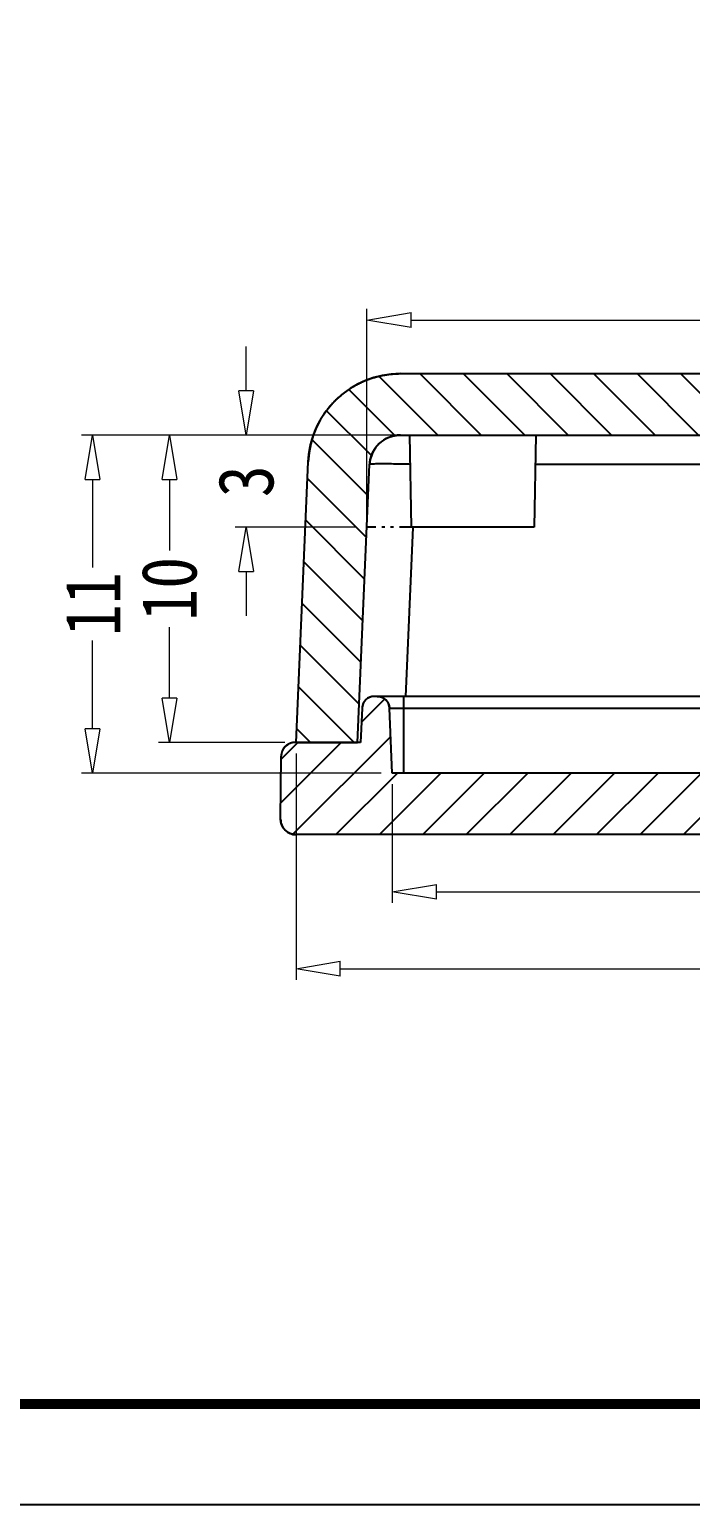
# Model space of a CAD drawing. Header units: millimetres. Extents: x -315 to 1788, y -2932 to -1928.
# Drawn here: x -277.37 to -255.86, y -2932.11 to -2884.12 of the extents above; entities that cross this region are included whole.
import ezdxf

# ---------------------------------------------------------------- set-up
doc = ezdxf.new("R2010")
doc.units = ezdxf.units.MM
doc.linetypes.add('DIVIDE', pattern=[31.75, 12.7, -6.35, 0, -6.35, 0, -6.35])
doc.layers.add('dim', color=3, linetype='Continuous', lineweight=9)
doc.layers.add('from', color=7, linetype='Continuous')
doc.styles.add('FFS', font='SIMFANG.TTF', dxfattribs={"width": 0.85})
doc.dimstyles.new('YanXiu', dxfattribs={"dimtxt": 2.5, "dimasz": 2.2, "dimexe": 1, "dimexo": 0.6, "dimgap": 0.66, "dimtad": 0, "dimzin": 9, "dimdsep": 46, "dimtxsty": 'FFS', "dimblk": 'CLOSEDBLANK', "dimcen": 0, "dimclrd": 256, "dimclre": 131, "dimclrt": 42, "dimazin": 0, "dimtfac": 1, "dimtofl": 0, "dimtmove": 0, "dimatfit": 3, "dimldrblk": 'CLOSEDBLANK', "dimfxl": 0, "dimlwd": 5, "dimlwe": 5, "dimarcsym": 0})

# ---------------------------------------------------------------- blocks, each defined once
blk = doc.blocks.new('_ClosedBlank')
at = {"color": 0, "linetype": 'ByBlock', "lineweight": -2}
for p, q in [((-1, 0.167), (0, 0)), ((-1, 0.167), (-1, -0.167)), ((0, 0), (-1, -0.167))]:
    blk.add_line(p, q, dxfattribs=at)
blk = doc.blocks.new('*D82')
at = {"layer": 'Defpoints', "color": 0}
for p in [(-265.02, -2897.318, 0), (-272.821, -2907.318), (-268.7, -2907.318, 0)]:
    blk.add_point(p, dxfattribs=at)
at = {"layer": 'dim', "color": 131, "lineweight": 5}
for p, q in [((-265.38, -2897.318), (-273.181, -2897.318)), ((-269.06, -2907.318), (-273.181, -2907.318))]:
    blk.add_line(p, q, dxfattribs=at)
at = {"layer": 'dim', "lineweight": 5}
for p, q in [((-272.821, -2898.758), (-272.821, -2901.069)), ((-272.821, -2905.878), (-272.821, -2903.567))]:
    blk.add_line(p, q, dxfattribs=at)
at = {"layer": 'dim', "lineweight": 5, "xscale": 1.44, "yscale": 1.44, "zscale": 1.44}
for p, rotation in [((-272.821, -2897.318), 90), ((-272.821, -2907.318), 270)]:
    blk.add_blockref('_ClosedBlank', p, dxfattribs=dict(at, rotation=rotation))
at = {"layer": 'dim', "color": 42, "insert": (-272.821, -2902.318), "char_height": 1.8, "attachment_point": 5, "rotation": 90, "style": 'FFS'}
blk.add_mtext('10', dxfattribs=at)
blk = doc.blocks.new('*D83')
at = {"layer": 'Defpoints', "color": 0}
for p in [(-265.02, -2897.318, 0), (-275.321, -2908.318), (-265.565, -2908.318, 0)]:
    blk.add_point(p, dxfattribs=at)
at = {"layer": 'dim', "color": 131, "lineweight": 5}
for p, q in [((-265.38, -2897.318), (-275.681, -2897.318)), ((-265.925, -2908.318), (-275.681, -2908.318))]:
    blk.add_line(p, q, dxfattribs=at)
at = {"layer": 'dim', "lineweight": 5}
for p, q in [((-275.321, -2898.758), (-275.321, -2901.631)), ((-275.321, -2906.878), (-275.321, -2904.005))]:
    blk.add_line(p, q, dxfattribs=at)
at = {"layer": 'dim', "lineweight": 5, "xscale": 1.44, "yscale": 1.44, "zscale": 1.44}
for p, rotation in [((-275.321, -2897.318), 90), ((-275.321, -2908.318), 270)]:
    blk.add_blockref('_ClosedBlank', p, dxfattribs=dict(at, rotation=rotation))
at = {"layer": 'dim', "color": 42, "insert": (-275.321, -2902.818), "char_height": 1.8, "attachment_point": 5, "rotation": 90, "style": 'FFS'}
blk.add_mtext('11', dxfattribs=at)
blk = doc.blocks.new('*D84')
at = {"layer": 'Defpoints', "color": 0}
for p in [(-265.565, -2908.318, 0), (-236.835, -2908.318, 0), (-236.835, -2912.179)]:
    blk.add_point(p, dxfattribs=at)
at = {"layer": 'dim', "color": 131, "lineweight": 5}
for p, q in [((-265.565, -2908.678), (-265.565, -2912.539)), ((-236.835, -2908.678), (-236.835, -2912.539))]:
    blk.add_line(p, q, dxfattribs=at)
at = {"layer": 'dim', "lineweight": 5}
for p, q in [((-264.125, -2912.179), (-254.049, -2912.179)), ((-238.275, -2912.179), (-248.351, -2912.179))]:
    blk.add_line(p, q, dxfattribs=at)
at = {"layer": 'dim', "lineweight": 5, "xscale": 1.44, "yscale": 1.44, "zscale": 1.44, "rotation": 180}
blk.add_blockref('_ClosedBlank', (-265.565, -2912.179), dxfattribs=at)
at = {"layer": 'dim', "lineweight": 5, "xscale": 1.44, "yscale": 1.44, "zscale": 1.44}
blk.add_blockref('_ClosedBlank', (-236.835, -2912.179), dxfattribs=at)
at = {"layer": 'dim', "color": 42, "insert": (-251.2, -2912.179), "char_height": 1.8, "attachment_point": 5, "style": 'FFS'}
blk.add_mtext('28.73', dxfattribs=at)
blk = doc.blocks.new('*D85')
at = {"layer": 'Defpoints', "color": 0}
for p in [(-268.7, -2907.318, 0), (-233.7, -2907.318, 0), (-233.7, -2914.679)]:
    blk.add_point(p, dxfattribs=at)
at = {"layer": 'dim', "color": 131, "lineweight": 5}
for p, q in [((-268.7, -2907.678), (-268.7, -2915.039)), ((-233.7, -2907.678), (-233.7, -2915.039))]:
    blk.add_line(p, q, dxfattribs=at)
at = {"layer": 'dim', "lineweight": 5}
for p, q in [((-267.26, -2914.679), (-252.395, -2914.679)), ((-235.14, -2914.679), (-250.005, -2914.679))]:
    blk.add_line(p, q, dxfattribs=at)
at = {"layer": 'dim', "lineweight": 5, "xscale": 1.44, "yscale": 1.44, "zscale": 1.44, "rotation": 180}
blk.add_blockref('_ClosedBlank', (-268.7, -2914.679), dxfattribs=at)
at = {"layer": 'dim', "lineweight": 5, "xscale": 1.44, "yscale": 1.44, "zscale": 1.44}
blk.add_blockref('_ClosedBlank', (-233.7, -2914.679), dxfattribs=at)
at = {"layer": 'dim', "color": 42, "insert": (-251.2, -2914.679), "char_height": 1.8, "attachment_point": 5, "style": 'FFS'}
blk.add_mtext('35', dxfattribs=at)
blk = doc.blocks.new('*D87')
at = {"layer": 'Defpoints', "color": 0}
for p in [(-265.02, -2897.318, 0), (-270.321, -2900.318), (-266.393, -2900.318)]:
    blk.add_point(p, dxfattribs=at)
at = {"layer": 'dim', "lineweight": 5}
for p, q in [((-270.321, -2895.878), (-270.321, -2894.438)), ((-270.321, -2901.758), (-270.321, -2903.198))]:
    blk.add_line(p, q, dxfattribs=at)
at = {"layer": 'dim', "color": 131, "lineweight": 5}
for p, q in [((-265.38, -2897.318), (-270.681, -2897.318)), ((-266.752, -2900.318), (-270.681, -2900.318))]:
    blk.add_line(p, q, dxfattribs=at)
at = {"layer": 'dim', "lineweight": 5, "xscale": 1.44, "yscale": 1.44, "zscale": 1.44}
for p, rotation in [((-270.321, -2897.318), 270), ((-270.321, -2900.318), 90)]:
    blk.add_blockref('_ClosedBlank', p, dxfattribs=dict(at, rotation=rotation))
at = {"layer": 'dim', "color": 42, "insert": (-270.321, -2898.818), "char_height": 1.8, "attachment_point": 5, "rotation": 90, "style": 'FFS'}
blk.add_mtext('3', dxfattribs=at)
blk = doc.blocks.new('*D88')
at = {"layer": 'Defpoints', "color": 0}
for p in [(-236.008, -2893.574), (-266.393, -2900.318), (-236.008, -2900.318)]:
    blk.add_point(p, dxfattribs=at)
at = {"layer": 'dim', "color": 131, "lineweight": 5}
for p, q in [((-266.393, -2899.958), (-266.393, -2893.214)), ((-236.008, -2899.958), (-236.008, -2893.214))]:
    blk.add_line(p, q, dxfattribs=at)
at = {"layer": 'dim', "lineweight": 5}
for p, q in [((-264.953, -2893.574), (-253.983, -2893.574)), ((-237.448, -2893.574), (-248.417, -2893.574))]:
    blk.add_line(p, q, dxfattribs=at)
at = {"layer": 'dim', "lineweight": 5, "xscale": 1.44, "yscale": 1.44, "zscale": 1.44, "rotation": 180}
blk.add_blockref('_ClosedBlank', (-266.393, -2893.574), dxfattribs=at)
at = {"layer": 'dim', "lineweight": 5, "xscale": 1.44, "yscale": 1.44, "zscale": 1.44}
blk.add_blockref('_ClosedBlank', (-236.008, -2893.574), dxfattribs=at)
at = {"layer": 'dim', "color": 42, "insert": (-251.2, -2893.574), "char_height": 1.8, "attachment_point": 5, "style": 'FFS'}
blk.add_mtext('30.38', dxfattribs=at)

msp = doc.modelspace()

# ---------------------------------------------------------------- hatches: boundary and pattern name
at = {"linetype": 'Continuous'}
h = msp.add_hatch(dxfattribs=at)
h.set_pattern_fill('DEFAULT__3', color=40, angle=135, style=0, pattern_type=0)
h.set_pattern_definition([(135, (185.5269, -3305.918), (-0.7071068, -0.7071068), [])])
edge = h.paths.add_edge_path()
edge.add_line((-235.702, -2907.318), (-233.7, -2907.318))
edge.add_line((-235.702, -2907.318), (-236.097, -2898.274))
edge.add_spline(control_points=[(-236.097, -2898.274), (-236.122, -2897.709), (-236.53, -2897.318), (-237.096, -2897.318)], knot_values=[0, 0, 0, 0, 1, 1, 1, 1], weights=[1, 0.814909, 0.814909, 1], degree=3, periodic=0)
edge.add_line((-265.304, -2897.318), (-237.096, -2897.318))
edge.add_spline(control_points=[(-266.303, -2898.274), (-266.279, -2897.709), (-265.87, -2897.318), (-265.304, -2897.318)], knot_values=[0, 0, 0, 0, 1, 1, 1, 1], weights=[1, 0.814909, 0.814909, 1], degree=3, periodic=0)
edge.add_line((-266.698, -2907.318), (-266.303, -2898.274))
edge.add_line((-268.7, -2907.318), (-266.698, -2907.318))
edge.add_line((-268.7, -2907.318), (-268.301, -2898.187))
edge.add_spline(control_points=[(-268.301, -2898.187), (-268.227, -2896.492), (-267.001, -2895.318), (-265.304, -2895.318)], knot_values=[0, 0, 0, 0, 1, 1, 1, 1], weights=[1, 0.814909, 0.814909, 1], degree=3, periodic=0)
edge.add_line((-265.304, -2895.318), (-237.096, -2895.318))
edge.add_spline(control_points=[(-234.099, -2898.187), (-234.173, -2896.492), (-235.399, -2895.318), (-237.096, -2895.318)], knot_values=[0, 0, 0, 0, 1, 1, 1, 1], weights=[1, 0.814909, 0.814909, 1], degree=3, periodic=0)
edge.add_line((-233.7, -2907.318), (-234.099, -2898.187))
h = msp.add_hatch(dxfattribs=at)
h.set_pattern_fill('DEFAULT__4', color=40, angle=225, style=0, pattern_type=0)
h.set_pattern_definition([(225, (185.5269, -3305.918), (0.7071068, -0.7071068), [])])
edge = h.paths.add_edge_path()
edge.add_line((-233.668, -2907.318), (-235.802, -2907.318))
edge.add_spline(control_points=[(-233.668, -2907.318), (-233.406, -2907.318), (-233.22, -2907.502), (-233.218, -2907.764)], knot_values=[0, 0, 0, 0, 1, 1, 1, 1], weights=[1, 0.80679, 0.80679, 1], degree=3, periodic=0)
edge.add_line((-233.2, -2909.814), (-233.218, -2907.764))
edge.add_spline(control_points=[(-233.7, -2910.318), (-233.405, -2910.318), (-233.198, -2910.108), (-233.2, -2909.814)], knot_values=[0, 0, 0, 0, 1, 1, 1, 1], weights=[1, 0.802676, 0.802676, 1], degree=3, periodic=0)
edge.add_line((-233.7, -2910.318), (-268.7, -2910.318))
edge.add_spline(control_points=[(-268.7, -2910.318), (-268.995, -2910.318), (-269.203, -2910.108), (-269.2, -2909.814)], knot_values=[0, 0, 0, 0, 1, 1, 1, 1], weights=[1, 0.802676, 0.802676, 1], degree=3, periodic=0)
edge.add_line((-269.2, -2909.814), (-269.182, -2907.764))
edge.add_spline(control_points=[(-268.732, -2907.318), (-268.994, -2907.318), (-269.18, -2907.502), (-269.182, -2907.764)], knot_values=[0, 0, 0, 0, 1, 1, 1, 1], weights=[1, 0.80679, 0.80679, 1], degree=3, periodic=0)
edge.add_line((-266.598, -2907.318), (-268.732, -2907.318))
edge.add_line((-266.549, -2906.2), (-266.598, -2907.318))
edge.add_spline(control_points=[(-266.15, -2905.818), (-266.376, -2905.818), (-266.539, -2905.974), (-266.549, -2906.2)], knot_values=[0, 0, 0, 0, 1, 1, 1, 1], weights=[1, 0.814909, 0.814909, 1], degree=3, periodic=0)
edge.add_line((-266.057, -2905.818), (-266.15, -2905.818))
edge.add_spline(control_points=[(-266.057, -2905.818), (-265.831, -2905.818), (-265.667, -2905.974), (-265.658, -2906.2)], knot_values=[0, 0, 0, 0, 1, 1, 1, 1], weights=[1, 0.814909, 0.814909, 1], degree=3, periodic=0)
edge.add_line((-265.565, -2908.318), (-265.658, -2906.2))
edge.add_line((-236.835, -2908.318), (-265.565, -2908.318))
edge.add_line((-236.835, -2908.318), (-236.743, -2906.2))
edge.add_spline(control_points=[(-236.343, -2905.818), (-236.569, -2905.818), (-236.733, -2905.974), (-236.743, -2906.2)], knot_values=[0, 0, 0, 0, 1, 1, 1, 1], weights=[1, 0.814909, 0.814909, 1], degree=3, periodic=0)
edge.add_line((-236.25, -2905.818), (-236.343, -2905.818))
edge.add_spline(control_points=[(-236.25, -2905.818), (-236.024, -2905.818), (-235.861, -2905.974), (-235.851, -2906.2)], knot_values=[0, 0, 0, 0, 1, 1, 1, 1], weights=[1, 0.814909, 0.814909, 1], degree=3, periodic=0)
edge.add_line((-235.851, -2906.2), (-235.802, -2907.318))

# ---------------------------------------------------------------- linework, layer by layer
at = {"color": 7, "linetype": 'Continuous'}
for p, q in [((-265.304, -2895.318, 0), (-237.096, -2895.318, 0)), ((-265.304, -2895.318, 0), (-237.096, -2895.318, 0)), ((-265.304, -2897.318, 0), (-237.096, -2897.318, 0)), ((-265.304, -2897.318, 0), (-237.096, -2897.318, 0)), ((-265.002, -2897.318, 0), (-264.95, -2900.318, 0)), ((-260.898, -2897.318, 0), (-260.95, -2900.318, 0)), ((-268.7, -2907.318, 0), (-268.301, -2898.187, 0)), ((-268.7, -2907.318, 0), (-268.301, -2898.187, 0)), ((-266.698, -2907.318, 0), (-266.303, -2898.274, 0)), ((-266.698, -2907.318, 0), (-266.303, -2898.274, 0)), ((-243.933, -2898.274, 0), (-260.914, -2898.274, 0)), ((-264.894, -2900.32, 0), (-265.134, -2905.821, 0)), ((-260.95, -2900.318, 0), (-264.95, -2900.318, 0)), ((-241.959, -2905.818, 0), (-266.15, -2905.818, 0)), ((-266.057, -2905.818, 0), (-266.15, -2905.818, 0)), ((-265.2, -2905.818, 0), (-265.2, -2908.318, 0)), ((-266.549, -2906.2, 0), (-266.598, -2907.318, 0)), ((-266.549, -2906.2, 0), (-266.598, -2907.318, 0)), ((-265.565, -2908.318, 0), (-265.658, -2906.2, 0)), ((-265.658, -2906.2, 0), (-241.965, -2906.2, 0)), ((-265.565, -2908.318, 0), (-265.658, -2906.2, 0)), ((-266.598, -2907.318, 0), (-268.732, -2907.318, 0)), ((-266.598, -2907.318, 0), (-268.732, -2907.318, 0)), ((-268.7, -2907.318, 0), (-266.698, -2907.318, 0)), ((-269.2, -2909.814, 0), (-269.182, -2907.764, 0)), ((-269.2, -2909.814, 0), (-269.182, -2907.764, 0)), ((-236.835, -2908.318, 0), (-265.565, -2908.318, 0)), ((-236.835, -2908.318, 0), (-265.565, -2908.318, 0)), ((-233.7, -2910.318, 0), (-268.7, -2910.318, 0)), ((-233.7, -2910.318, 0), (-268.7, -2910.318, 0))]:
    msp.add_line(p, q, dxfattribs=at)
at = {"color": 2, "linetype": 'DIVIDE', "ltscale": 0.03}
msp.add_line((-264.95, -2900.318), (-266.393, -2900.318), dxfattribs=at)
at = {"color": 7, "linetype": 'Continuous'}
for centre, radius, start, end in [((-265.304, -2898.318, 0), 3, 90, 177.5), ((-265.304, -2898.318, 0), 1, 90, 177.5), ((-266.15, -2906.218, 0), 0.4, 90, 177.5), ((-266.057, -2906.218, 0), 0.4, 2.5, 90), ((-268.732, -2907.768, 0), 0.45, 90, 179.5), ((-268.7, -2909.818, 0), 0.5, 179.5, 270)]:
    msp.add_arc(centre, radius, start, end, dxfattribs=at)
for points, start_tangent, end_tangent in [([(-268.301, -2898.187, 0), (-268.3, -2898.155, 0), (-268.298, -2898.122, 0), (-268.296, -2898.089, 0), (-268.293, -2898.057, 0), (-268.29, -2898.024, 0), (-268.286, -2897.991, 0), (-268.283, -2897.958, 0), (-268.278, -2897.924, 0), (-268.274, -2897.891, 0), (-268.269, -2897.858, 0), (-268.263, -2897.824, 0), (-268.258, -2897.791, 0), (-268.251, -2897.757, 0), (-268.245, -2897.724, 0), (-268.238, -2897.69, 0), (-268.23, -2897.657, 0), (-268.223, -2897.623, 0), (-268.214, -2897.589, 0), (-268.206, -2897.556, 0), (-268.197, -2897.522, 0), (-268.187, -2897.488, 0), (-268.177, -2897.454, 0), (-268.167, -2897.421, 0), (-268.156, -2897.387, 0), (-268.145, -2897.353, 0), (-268.133, -2897.32, 0), (-268.121, -2897.286, 0), (-268.109, -2897.253, 0), (-268.096, -2897.219, 0), (-268.082, -2897.186, 0), (-268.069, -2897.153, 0), (-268.054, -2897.119, 0), (-268.04, -2897.086, 0), (-268.025, -2897.053, 0), (-268.009, -2897.02, 0), (-267.993, -2896.988, 0), (-267.977, -2896.955, 0), (-267.96, -2896.922, 0), (-267.943, -2896.89, 0), (-267.925, -2896.858, 0), (-267.907, -2896.826, 0), (-267.888, -2896.794, 0), (-267.869, -2896.762, 0), (-267.85, -2896.73, 0), (-267.83, -2896.699, 0), (-267.81, -2896.668, 0), (-267.789, -2896.637, 0), (-267.768, -2896.606, 0), (-267.747, -2896.576, 0), (-267.725, -2896.546, 0), (-267.703, -2896.516, 0), (-267.68, -2896.486, 0), (-267.657, -2896.456, 0), (-267.633, -2896.427, 0), (-267.61, -2896.398, 0), (-267.585, -2896.369, 0), (-267.561, -2896.341, 0), (-267.536, -2896.313, 0), (-267.511, -2896.285, 0), (-267.485, -2896.258, 0), (-267.459, -2896.23, 0), (-267.433, -2896.204, 0), (-267.406, -2896.177, 0), (-267.379, -2896.151, 0), (-267.351, -2896.125, 0), (-267.324, -2896.099, 0), (-267.296, -2896.074, 0), (-267.268, -2896.05, 0), (-267.239, -2896.025, 0), (-267.21, -2896.001, 0), (-267.181, -2895.977, 0), (-267.151, -2895.954, 0), (-267.122, -2895.931, 0), (-267.092, -2895.909, 0), (-267.061, -2895.886, 0), (-267.031, -2895.865, 0), (-267, -2895.843, 0), (-266.969, -2895.822, 0), (-266.938, -2895.802, 0), (-266.907, -2895.782, 0), (-266.875, -2895.762, 0), (-266.843, -2895.743, 0), (-266.811, -2895.724, 0), (-266.779, -2895.705, 0), (-266.747, -2895.687, 0), (-266.714, -2895.67, 0), (-266.682, -2895.653, 0), (-266.649, -2895.636, 0), (-266.616, -2895.62, 0), (-266.583, -2895.604, 0), (-266.549, -2895.589, 0), (-266.516, -2895.574, 0), (-266.483, -2895.559, 0), (-266.449, -2895.545, 0), (-266.415, -2895.531, 0), (-266.382, -2895.518, 0), (-266.348, -2895.505, 0), (-266.314, -2895.493, 0), (-266.28, -2895.481, 0), (-266.246, -2895.47, 0), (-266.212, -2895.459, 0), (-266.178, -2895.448, 0), (-266.144, -2895.438, 0), (-266.11, -2895.428, 0), (-266.076, -2895.419, 0), (-266.042, -2895.41, 0), (-266.008, -2895.402, 0), (-265.973, -2895.393, 0), (-265.939, -2895.386, 0), (-265.905, -2895.379, 0), (-265.871, -2895.372, 0), (-265.837, -2895.366, 0), (-265.803, -2895.36, 0), (-265.769, -2895.354, 0), (-265.736, -2895.349, 0), (-265.702, -2895.344, 0), (-265.668, -2895.34, 0), (-265.635, -2895.336, 0), (-265.601, -2895.333, 0), (-265.568, -2895.33, 0), (-265.534, -2895.327, 0), (-265.501, -2895.324, 0), (-265.468, -2895.322, 0), (-265.435, -2895.321, 0), (-265.402, -2895.32, 0), (-265.369, -2895.319, 0), (-265.337, -2895.318, 0), (-265.304, -2895.318, 0)], (0.043619, 0.999048), (1, 0)), ([(-266.303, -2898.274, 0), (-266.303, -2898.263, 0), (-266.302, -2898.253, 0), (-266.301, -2898.242, 0), (-266.3, -2898.231, 0), (-266.299, -2898.22, 0), (-266.298, -2898.209, 0), (-266.297, -2898.198, 0), (-266.296, -2898.187, 0), (-266.294, -2898.176, 0), (-266.292, -2898.165, 0), (-266.291, -2898.153, 0), (-266.289, -2898.142, 0), (-266.287, -2898.131, 0), (-266.284, -2898.12, 0), (-266.282, -2898.109, 0), (-266.28, -2898.097, 0), (-266.277, -2898.086, 0), (-266.274, -2898.075, 0), (-266.271, -2898.064, 0), (-266.268, -2898.053, 0), (-266.265, -2898.041, 0), (-266.262, -2898.03, 0), (-266.259, -2898.019, 0), (-266.255, -2898.008, 0), (-266.251, -2897.996, 0), (-266.247, -2897.985, 0), (-266.243, -2897.974, 0), (-266.239, -2897.963, 0), (-266.235, -2897.952, 0), (-266.23, -2897.941, 0), (-266.226, -2897.929, 0), (-266.221, -2897.918, 0), (-266.216, -2897.907, 0), (-266.211, -2897.896, 0), (-266.206, -2897.885, 0), (-266.201, -2897.874, 0), (-266.195, -2897.864, 0), (-266.189, -2897.853, 0), (-266.184, -2897.842, 0), (-266.178, -2897.831, 0), (-266.172, -2897.82, 0), (-266.166, -2897.81, 0), (-266.159, -2897.799, 0), (-266.153, -2897.789, 0), (-266.146, -2897.778, 0), (-266.139, -2897.768, 0), (-266.133, -2897.758, 0), (-266.126, -2897.747, 0), (-266.118, -2897.737, 0), (-266.111, -2897.727, 0), (-266.104, -2897.717, 0), (-266.096, -2897.707, 0), (-266.088, -2897.697, 0), (-266.081, -2897.688, 0), (-266.073, -2897.678, 0), (-266.065, -2897.668, 0), (-266.056, -2897.659, 0), (-266.048, -2897.65, 0), (-266.04, -2897.64, 0), (-266.031, -2897.631, 0), (-266.022, -2897.622, 0), (-266.014, -2897.613, 0), (-266.005, -2897.604, 0), (-265.996, -2897.596, 0), (-265.987, -2897.587, 0), (-265.977, -2897.578, 0), (-265.968, -2897.57, 0), (-265.959, -2897.562, 0), (-265.949, -2897.554, 0), (-265.94, -2897.546, 0), (-265.93, -2897.538, 0), (-265.92, -2897.53, 0), (-265.91, -2897.522, 0), (-265.9, -2897.515, 0), (-265.89, -2897.507, 0), (-265.88, -2897.5, 0), (-265.87, -2897.493, 0), (-265.859, -2897.486, 0), (-265.849, -2897.479, 0), (-265.838, -2897.473, 0), (-265.828, -2897.466, 0), (-265.817, -2897.46, 0), (-265.807, -2897.453, 0), (-265.796, -2897.447, 0), (-265.785, -2897.441, 0), (-265.774, -2897.435, 0), (-265.763, -2897.43, 0), (-265.752, -2897.424, 0), (-265.741, -2897.419, 0), (-265.73, -2897.413, 0), (-265.719, -2897.408, 0), (-265.708, -2897.403, 0), (-265.697, -2897.398, 0), (-265.686, -2897.394, 0), (-265.675, -2897.389, 0), (-265.663, -2897.385, 0), (-265.652, -2897.38, 0), (-265.641, -2897.376, 0), (-265.63, -2897.372, 0), (-265.618, -2897.368, 0), (-265.607, -2897.365, 0), (-265.596, -2897.361, 0), (-265.584, -2897.358, 0), (-265.573, -2897.355, 0), (-265.561, -2897.352, 0), (-265.55, -2897.349, 0), (-265.539, -2897.346, 0), (-265.527, -2897.343, 0), (-265.516, -2897.341, 0), (-265.505, -2897.338, 0), (-265.493, -2897.336, 0), (-265.482, -2897.334, 0), (-265.471, -2897.332, 0), (-265.459, -2897.33, 0), (-265.448, -2897.328, 0), (-265.437, -2897.327, 0), (-265.426, -2897.325, 0), (-265.414, -2897.324, 0), (-265.403, -2897.323, 0), (-265.392, -2897.322, 0), (-265.381, -2897.321, 0), (-265.37, -2897.32, 0), (-265.359, -2897.319, 0), (-265.348, -2897.319, 0), (-265.337, -2897.318, 0), (-265.326, -2897.318, 0), (-265.315, -2897.318, 0), (-265.304, -2897.318, 0)], (0.043619, 0.999048), (1, 0)), ([(-264.986, -2898.269, 0), (-265.138, -2898.266, 0), (-265.454, -2898.26, 0), (-265.738, -2898.257, 0), (-265.976, -2898.257, 0), (-266.154, -2898.26, 0), (-266.265, -2898.266, 0), (-266.303, -2898.274, 0)], (-0.999673, 0.02557), (-0.044872, -0.998993)), ([(-266.15, -2905.818, 0), (-266.154, -2905.818, 0), (-266.158, -2905.818, 0), (-266.163, -2905.818, 0), (-266.167, -2905.818, 0), (-266.171, -2905.819, 0), (-266.176, -2905.819, 0), (-266.18, -2905.819, 0), (-266.185, -2905.819, 0), (-266.189, -2905.82, 0), (-266.194, -2905.82, 0), (-266.198, -2905.821, 0), (-266.203, -2905.821, 0), (-266.207, -2905.822, 0), (-266.212, -2905.823, 0), (-266.216, -2905.823, 0), (-266.221, -2905.824, 0), (-266.225, -2905.825, 0), (-266.23, -2905.826, 0), (-266.234, -2905.827, 0), (-266.239, -2905.828, 0), (-266.243, -2905.829, 0), (-266.248, -2905.83, 0), (-266.253, -2905.831, 0), (-266.257, -2905.833, 0), (-266.262, -2905.834, 0), (-266.266, -2905.835, 0), (-266.271, -2905.837, 0), (-266.275, -2905.838, 0), (-266.28, -2905.84, 0), (-266.284, -2905.841, 0), (-266.289, -2905.843, 0), (-266.293, -2905.845, 0), (-266.298, -2905.846, 0), (-266.302, -2905.848, 0), (-266.307, -2905.85, 0), (-266.311, -2905.852, 0), (-266.316, -2905.854, 0), (-266.32, -2905.856, 0), (-266.325, -2905.858, 0), (-266.329, -2905.86, 0), (-266.333, -2905.863, 0), (-266.338, -2905.865, 0), (-266.342, -2905.867, 0), (-266.346, -2905.87, 0), (-266.351, -2905.872, 0), (-266.355, -2905.875, 0), (-266.359, -2905.877, 0), (-266.363, -2905.88, 0), (-266.368, -2905.882, 0), (-266.372, -2905.885, 0), (-266.376, -2905.888, 0), (-266.38, -2905.891, 0), (-266.384, -2905.894, 0), (-266.388, -2905.897, 0), (-266.392, -2905.9, 0), (-266.396, -2905.903, 0), (-266.4, -2905.906, 0), (-266.404, -2905.909, 0), (-266.408, -2905.912, 0), (-266.411, -2905.915, 0), (-266.415, -2905.919, 0), (-266.419, -2905.922, 0), (-266.423, -2905.926, 0), (-266.426, -2905.929, 0), (-266.43, -2905.932, 0), (-266.433, -2905.936, 0), (-266.437, -2905.94, 0), (-266.44, -2905.943, 0), (-266.444, -2905.947, 0), (-266.447, -2905.951, 0), (-266.451, -2905.954, 0), (-266.454, -2905.958, 0), (-266.457, -2905.962, 0), (-266.46, -2905.966, 0), (-266.463, -2905.97, 0), (-266.466, -2905.974, 0), (-266.469, -2905.978, 0), (-266.472, -2905.982, 0), (-266.475, -2905.986, 0), (-266.478, -2905.99, 0), (-266.481, -2905.994, 0), (-266.484, -2905.998, 0), (-266.486, -2906.002, 0), (-266.489, -2906.006, 0), (-266.492, -2906.01, 0), (-266.494, -2906.015, 0), (-266.497, -2906.019, 0), (-266.499, -2906.023, 0), (-266.501, -2906.028, 0), (-266.504, -2906.032, 0), (-266.506, -2906.036, 0), (-266.508, -2906.041, 0), (-266.51, -2906.045, 0), (-266.512, -2906.049, 0), (-266.514, -2906.054, 0), (-266.516, -2906.058, 0), (-266.518, -2906.063, 0), (-266.52, -2906.067, 0), (-266.522, -2906.071, 0), (-266.524, -2906.076, 0), (-266.525, -2906.08, 0), (-266.527, -2906.085, 0), (-266.528, -2906.089, 0), (-266.53, -2906.094, 0), (-266.531, -2906.098, 0), (-266.533, -2906.103, 0), (-266.534, -2906.107, 0), (-266.535, -2906.112, 0), (-266.537, -2906.116, 0), (-266.538, -2906.121, 0), (-266.539, -2906.125, 0), (-266.54, -2906.13, 0), (-266.541, -2906.134, 0), (-266.542, -2906.139, 0), (-266.543, -2906.143, 0), (-266.543, -2906.148, 0), (-266.544, -2906.152, 0), (-266.545, -2906.157, 0), (-266.546, -2906.161, 0), (-266.546, -2906.165, 0), (-266.547, -2906.17, 0), (-266.547, -2906.174, 0), (-266.548, -2906.179, 0), (-266.548, -2906.183, 0), (-266.549, -2906.187, 0), (-266.549, -2906.192, 0), (-266.549, -2906.196, 0), (-266.549, -2906.2, 0)], (-1, 0), (-0.043619, -0.999048)), ([(-266.057, -2905.818, 0), (-266.053, -2905.818, 0), (-266.049, -2905.818, 0), (-266.044, -2905.818, 0), (-266.04, -2905.818, 0), (-266.035, -2905.819, 0), (-266.031, -2905.819, 0), (-266.027, -2905.819, 0), (-266.022, -2905.819, 0), (-266.018, -2905.82, 0), (-266.013, -2905.82, 0), (-266.009, -2905.821, 0), (-266.004, -2905.821, 0), (-266, -2905.822, 0), (-265.995, -2905.823, 0), (-265.991, -2905.823, 0), (-265.986, -2905.824, 0), (-265.982, -2905.825, 0), (-265.977, -2905.826, 0), (-265.973, -2905.827, 0), (-265.968, -2905.828, 0), (-265.963, -2905.829, 0), (-265.959, -2905.83, 0), (-265.954, -2905.831, 0), (-265.95, -2905.833, 0), (-265.945, -2905.834, 0), (-265.941, -2905.835, 0), (-265.936, -2905.837, 0), (-265.932, -2905.838, 0), (-265.927, -2905.84, 0), (-265.923, -2905.841, 0), (-265.918, -2905.843, 0), (-265.914, -2905.845, 0), (-265.909, -2905.846, 0), (-265.905, -2905.848, 0), (-265.9, -2905.85, 0), (-265.896, -2905.852, 0), (-265.891, -2905.854, 0), (-265.887, -2905.856, 0), (-265.882, -2905.858, 0), (-265.878, -2905.86, 0), (-265.874, -2905.863, 0), (-265.869, -2905.865, 0), (-265.865, -2905.867, 0), (-265.861, -2905.87, 0), (-265.856, -2905.872, 0), (-265.852, -2905.875, 0), (-265.848, -2905.877, 0), (-265.844, -2905.88, 0), (-265.839, -2905.882, 0), (-265.835, -2905.885, 0), (-265.831, -2905.888, 0), (-265.827, -2905.891, 0), (-265.823, -2905.894, 0), (-265.819, -2905.897, 0), (-265.815, -2905.9, 0), (-265.811, -2905.903, 0), (-265.807, -2905.906, 0), (-265.803, -2905.909, 0), (-265.799, -2905.912, 0), (-265.795, -2905.915, 0), (-265.792, -2905.919, 0), (-265.788, -2905.922, 0), (-265.784, -2905.926, 0), (-265.781, -2905.929, 0), (-265.777, -2905.932, 0), (-265.773, -2905.936, 0), (-265.77, -2905.94, 0), (-265.766, -2905.943, 0), (-265.763, -2905.947, 0), (-265.76, -2905.951, 0), (-265.756, -2905.954, 0), (-265.753, -2905.958, 0), (-265.75, -2905.962, 0), (-265.747, -2905.966, 0), (-265.744, -2905.97, 0), (-265.74, -2905.974, 0), (-265.737, -2905.978, 0), (-265.735, -2905.982, 0), (-265.732, -2905.986, 0), (-265.729, -2905.99, 0), (-265.726, -2905.994, 0), (-265.723, -2905.998, 0), (-265.72, -2906.002, 0), (-265.718, -2906.006, 0), (-265.715, -2906.01, 0), (-265.713, -2906.015, 0), (-265.71, -2906.019, 0), (-265.708, -2906.023, 0), (-265.705, -2906.028, 0), (-265.703, -2906.032, 0), (-265.701, -2906.036, 0), (-265.699, -2906.041, 0), (-265.697, -2906.045, 0), (-265.695, -2906.049, 0), (-265.693, -2906.054, 0), (-265.691, -2906.058, 0), (-265.689, -2906.063, 0), (-265.687, -2906.067, 0), (-265.685, -2906.071, 0), (-265.683, -2906.076, 0), (-265.682, -2906.08, 0), (-265.68, -2906.085, 0), (-265.678, -2906.089, 0), (-265.677, -2906.094, 0), (-265.676, -2906.098, 0), (-265.674, -2906.103, 0), (-265.673, -2906.107, 0), (-265.672, -2906.112, 0), (-265.67, -2906.116, 0), (-265.669, -2906.121, 0), (-265.668, -2906.125, 0), (-265.667, -2906.13, 0), (-265.666, -2906.134, 0), (-265.665, -2906.139, 0), (-265.664, -2906.143, 0), (-265.663, -2906.148, 0), (-265.663, -2906.152, 0), (-265.662, -2906.157, 0), (-265.661, -2906.161, 0), (-265.661, -2906.165, 0), (-265.66, -2906.17, 0), (-265.66, -2906.174, 0), (-265.659, -2906.179, 0), (-265.659, -2906.183, 0), (-265.658, -2906.187, 0), (-265.658, -2906.192, 0), (-265.658, -2906.196, 0), (-265.658, -2906.2, 0)], (1, 0), (0.043619, -0.999048)), ([(-268.732, -2907.318, 0), (-268.737, -2907.318, 0), (-268.742, -2907.318, 0), (-268.747, -2907.318, 0), (-268.752, -2907.318, 0), (-268.757, -2907.319, 0), (-268.762, -2907.319, 0), (-268.767, -2907.319, 0), (-268.772, -2907.32, 0), (-268.778, -2907.32, 0), (-268.783, -2907.321, 0), (-268.788, -2907.321, 0), (-268.793, -2907.322, 0), (-268.798, -2907.323, 0), (-268.803, -2907.324, 0), (-268.809, -2907.324, 0), (-268.814, -2907.325, 0), (-268.819, -2907.326, 0), (-268.824, -2907.327, 0), (-268.829, -2907.329, 0), (-268.835, -2907.33, 0), (-268.84, -2907.331, 0), (-268.845, -2907.332, 0), (-268.85, -2907.334, 0), (-268.855, -2907.335, 0), (-268.861, -2907.337, 0), (-268.866, -2907.338, 0), (-268.871, -2907.34, 0), (-268.876, -2907.342, 0), (-268.881, -2907.343, 0), (-268.887, -2907.345, 0), (-268.892, -2907.347, 0), (-268.897, -2907.349, 0), (-268.902, -2907.351, 0), (-268.907, -2907.353, 0), (-268.912, -2907.356, 0), (-268.918, -2907.358, 0), (-268.923, -2907.36, 0), (-268.928, -2907.363, 0), (-268.933, -2907.365, 0), (-268.938, -2907.368, 0), (-268.943, -2907.37, 0), (-268.948, -2907.373, 0), (-268.953, -2907.376, 0), (-268.958, -2907.379, 0), (-268.963, -2907.381, 0), (-268.968, -2907.384, 0), (-268.972, -2907.387, 0), (-268.977, -2907.391, 0), (-268.982, -2907.394, 0), (-268.987, -2907.397, 0), (-268.992, -2907.4, 0), (-268.996, -2907.404, 0), (-269.001, -2907.407, 0), (-269.005, -2907.41, 0), (-269.01, -2907.414, 0), (-269.015, -2907.418, 0), (-269.019, -2907.421, 0), (-269.023, -2907.425, 0), (-269.028, -2907.429, 0), (-269.032, -2907.432, 0), (-269.036, -2907.436, 0), (-269.041, -2907.44, 0), (-269.045, -2907.444, 0), (-269.049, -2907.448, 0), (-269.053, -2907.452, 0), (-269.057, -2907.457, 0), (-269.061, -2907.461, 0), (-269.065, -2907.465, 0), (-269.069, -2907.469, 0), (-269.073, -2907.474, 0), (-269.076, -2907.478, 0), (-269.08, -2907.483, 0), (-269.084, -2907.487, 0), (-269.087, -2907.492, 0), (-269.091, -2907.496, 0), (-269.094, -2907.501, 0), (-269.098, -2907.505, 0), (-269.101, -2907.51, 0), (-269.104, -2907.515, 0), (-269.107, -2907.52, 0), (-269.111, -2907.524, 0), (-269.114, -2907.529, 0), (-269.117, -2907.534, 0), (-269.12, -2907.539, 0), (-269.122, -2907.544, 0), (-269.125, -2907.549, 0), (-269.128, -2907.554, 0), (-269.131, -2907.559, 0), (-269.133, -2907.564, 0), (-269.136, -2907.569, 0), (-269.138, -2907.574, 0), (-269.141, -2907.579, 0), (-269.143, -2907.584, 0), (-269.145, -2907.589, 0), (-269.147, -2907.594, 0), (-269.149, -2907.599, 0), (-269.152, -2907.605, 0), (-269.153, -2907.61, 0), (-269.155, -2907.615, 0), (-269.157, -2907.62, 0), (-269.159, -2907.625, 0), (-269.161, -2907.631, 0), (-269.162, -2907.636, 0), (-269.164, -2907.641, 0), (-269.165, -2907.646, 0), (-269.167, -2907.651, 0), (-269.168, -2907.657, 0), (-269.17, -2907.662, 0), (-269.171, -2907.667, 0), (-269.172, -2907.672, 0), (-269.173, -2907.677, 0), (-269.174, -2907.683, 0), (-269.175, -2907.688, 0), (-269.176, -2907.693, 0), (-269.177, -2907.698, 0), (-269.178, -2907.703, 0), (-269.178, -2907.708, 0), (-269.179, -2907.714, 0), (-269.179, -2907.719, 0), (-269.18, -2907.724, 0), (-269.181, -2907.729, 0), (-269.181, -2907.734, 0), (-269.181, -2907.739, 0), (-269.182, -2907.744, 0), (-269.182, -2907.749, 0), (-269.182, -2907.754, 0), (-269.182, -2907.759, 0), (-269.182, -2907.764, 0)], (-1, 0), (-0.008727, -0.999962)), ([(-268.7, -2910.318, 0), (-268.706, -2910.318, 0), (-268.711, -2910.318, 0), (-268.717, -2910.318, 0), (-268.722, -2910.317, 0), (-268.728, -2910.317, 0), (-268.734, -2910.317, 0), (-268.74, -2910.316, 0), (-268.745, -2910.316, 0), (-268.751, -2910.315, 0), (-268.757, -2910.315, 0), (-268.762, -2910.314, 0), (-268.768, -2910.313, 0), (-268.774, -2910.312, 0), (-268.78, -2910.312, 0), (-268.786, -2910.311, 0), (-268.791, -2910.309, 0), (-268.797, -2910.308, 0), (-268.803, -2910.307, 0), (-268.809, -2910.306, 0), (-268.815, -2910.305, 0), (-268.821, -2910.303, 0), (-268.827, -2910.302, 0), (-268.832, -2910.3, 0), (-268.838, -2910.298, 0), (-268.844, -2910.297, 0), (-268.85, -2910.295, 0), (-268.856, -2910.293, 0), (-268.862, -2910.291, 0), (-268.868, -2910.289, 0), (-268.873, -2910.287, 0), (-268.879, -2910.285, 0), (-268.885, -2910.282, 0), (-268.891, -2910.28, 0), (-268.897, -2910.278, 0), (-268.902, -2910.275, 0), (-268.908, -2910.273, 0), (-268.914, -2910.27, 0), (-268.92, -2910.267, 0), (-268.925, -2910.264, 0), (-268.931, -2910.261, 0), (-268.936, -2910.259, 0), (-268.942, -2910.255, 0), (-268.948, -2910.252, 0), (-268.953, -2910.249, 0), (-268.959, -2910.246, 0), (-268.964, -2910.242, 0), (-268.97, -2910.239, 0), (-268.975, -2910.236, 0), (-268.98, -2910.232, 0), (-268.986, -2910.228, 0), (-268.991, -2910.225, 0), (-268.996, -2910.221, 0), (-269.001, -2910.217, 0), (-269.007, -2910.213, 0), (-269.012, -2910.209, 0), (-269.017, -2910.205, 0), (-269.022, -2910.201, 0), (-269.027, -2910.197, 0), (-269.032, -2910.192, 0), (-269.036, -2910.188, 0), (-269.041, -2910.184, 0), (-269.046, -2910.179, 0), (-269.051, -2910.175, 0), (-269.055, -2910.17, 0), (-269.06, -2910.165, 0), (-269.064, -2910.161, 0), (-269.069, -2910.156, 0), (-269.073, -2910.151, 0), (-269.077, -2910.146, 0), (-269.082, -2910.141, 0), (-269.086, -2910.136, 0), (-269.09, -2910.131, 0), (-269.094, -2910.126, 0), (-269.098, -2910.121, 0), (-269.102, -2910.116, 0), (-269.106, -2910.11, 0), (-269.109, -2910.105, 0), (-269.113, -2910.1, 0), (-269.117, -2910.095, 0), (-269.12, -2910.089, 0), (-269.124, -2910.084, 0), (-269.127, -2910.078, 0), (-269.13, -2910.073, 0), (-269.134, -2910.067, 0), (-269.137, -2910.062, 0), (-269.14, -2910.056, 0), (-269.143, -2910.05, 0), (-269.146, -2910.045, 0), (-269.149, -2910.039, 0), (-269.151, -2910.033, 0), (-269.154, -2910.028, 0), (-269.157, -2910.022, 0), (-269.159, -2910.016, 0), (-269.162, -2910.01, 0), (-269.164, -2910.005, 0), (-269.166, -2909.999, 0), (-269.168, -2909.993, 0), (-269.171, -2909.987, 0), (-269.173, -2909.981, 0), (-269.175, -2909.975, 0), (-269.177, -2909.97, 0), (-269.178, -2909.964, 0), (-269.18, -2909.958, 0), (-269.182, -2909.952, 0), (-269.183, -2909.946, 0), (-269.185, -2909.94, 0), (-269.186, -2909.934, 0), (-269.188, -2909.928, 0), (-269.189, -2909.923, 0), (-269.19, -2909.917, 0), (-269.191, -2909.911, 0), (-269.192, -2909.905, 0), (-269.193, -2909.899, 0), (-269.194, -2909.893, 0), (-269.195, -2909.888, 0), (-269.196, -2909.882, 0), (-269.197, -2909.876, 0), (-269.197, -2909.87, 0), (-269.198, -2909.864, 0), (-269.198, -2909.859, 0), (-269.199, -2909.853, 0), (-269.199, -2909.847, 0), (-269.2, -2909.842, 0), (-269.2, -2909.836, 0), (-269.2, -2909.83, 0), (-269.2, -2909.825, 0), (-269.2, -2909.819, 0), (-269.2, -2909.814, 0)], (-1, 0), (0.008727, 0.999962))]:
    msp.add_spline(points, degree=3, dxfattribs=dict(at, start_tangent=start_tangent, end_tangent=end_tangent))
at = {"layer": 'from', "elevation": 0}
msp.add_lwpolyline([(-315.187, -2932.114), (-125.224, -2932.114), (-125.224, -2800.107), (-315.187, -2800.107)], close=True, dxfattribs=at)
at = {"layer": 'from', "const_width": 0.327, "elevation": 0}
msp.add_lwpolyline([(-311.913, -2928.84), (-311.913, -2803.381), (-128.498, -2803.381), (-128.498, -2928.84), (-311.913, -2928.84)], dxfattribs=at)

# ---------------------------------------------------------------- dimensions: what is measured, and where the dimension line sits
at = {"layer": 'dim'}
for base, p1, p2, picture, middle in [((-236.0076, -2893.5736), (-266.3925, -2900.3179), (-236.0076, -2900.3179), '*D88', (-251.2001, -2893.5736)), ((-233.7, -2914.679), (-268.7, -2907.318, 0), (-233.7, -2907.318, 0), '*D85', (-251.2, -2914.679)), ((-236.835, -2912.179), (-265.565, -2908.318, 0), (-236.835, -2908.318, 0), '*D84', (-251.2, -2912.179))]:
    dim = msp.add_linear_dim(base=base, p1=p1, p2=p2, dimstyle='YanXiu', override={"dimtxt": 1.8, "dimasz": 1.44, "dimexe": 0.35982, "dimexo": 0.35982, "dimgap": 0.35982, "dimzin": 8}, dxfattribs=at)
    dim.commit()
    dim.dimension.update_dxf_attribs({"geometry": picture, "text_midpoint": middle})
for base, p2, picture, middle in [((-270.321, -2900.318), (-266.393, -2900.318), '*D87', (-270.321, -2898.818)), ((-275.321, -2908.318), (-265.565, -2908.318, 0), '*D83', (-275.321, -2902.818)), ((-272.821, -2907.318), (-268.7, -2907.318, 0), '*D82', (-272.821, -2902.318))]:
    dim = msp.add_linear_dim(base=base, p1=(-265.02, -2897.318, 0), p2=p2, angle=90, dimstyle='YanXiu', override={"dimtxt": 1.8, "dimasz": 1.44, "dimexe": 0.35982, "dimexo": 0.35982, "dimgap": 0.35982, "dimzin": 8}, dxfattribs=at)
    dim.commit()
    dim.dimension.update_dxf_attribs({"geometry": picture, "text_midpoint": middle})

doc.saveas('drawing.dxf')
